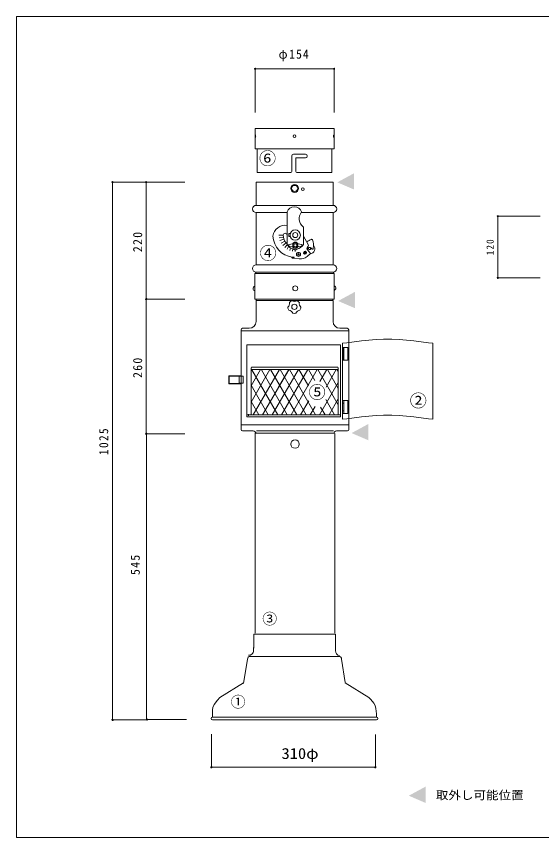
# Model space of a CAD drawing. Units: millimetres, scale not verified. Extents: x -1772 to 1508, y 1108 to 3412.
# Drawn here: x -1772 to -298, y 1108 to 3412 of the extents above; entities that cross this region are included whole.
import ezdxf
from ezdxf.enums import TextEntityAlignment as Align

# ---------------------------------------------------------------- set-up
doc = ezdxf.new("R2010")
doc.units = ezdxf.units.MM
doc.header["$LTSCALE"] = 7
doc.header["$PDMODE"] = 32
doc.header["$PDSIZE"] = 3.5
doc.layers.add('0-0', color=7, linetype='Continuous', lineweight=9)
doc.styles.add('ＭＳ ゴシック', font='')
doc.styles.get('ＭＳ ゴシック').set_extended_font_data('MS Gothic')

msp = doc.modelspace()

# ---------------------------------------------------------------- linework, layer by layer
at = {"layer": '0-0'}
for p, q in [((-1102.407, 3264.892), (-880.647, 3264.892)), ((-1102.407, 3264.892), (-1102.407, 3142.403)), ((-880.647, 3264.892), (-880.647, 3142.403)), ((-1102.407, 3097.651), (-880.647, 3097.651)), ((-1102.407, 3041.491), (-1102.407, 3097.651)), ((-880.647, 3097.651), (-880.647, 3041.491)), ((-1102.407, 3085.508), (-1102.407, 3069.109)), ((-1098.087, 3040.051), (-1100.967, 3040.051)), ((-1099.527, 3040.051), (-883.527, 3040.051)), ((-1095.972, 3039.758), (-1095.972, 2974.238)), ((-999.11, 2976.638), (-999.11, 3020.444)), ((-994.31, 3025.244), (-960.501, 3025.244)), ((-955.701, 3019.964), (-955.701, 3020.444)), ((-886.882, 3039.924), (-886.882, 2974.238)), ((-884.967, 3040.051), (-882.087, 3040.051)), ((-960.501, 3015.164), (-987.59, 3015.164)), ((-987.59, 2976.638), (-987.59, 3015.164)), ((-1001.51, 2974.238), (-1095.972, 2974.238)), ((-985.19, 2974.238), (-886.882, 2974.238)), ((-1502.449, 2946.808), (-1502.449, 1438.085)), ((-1502.449, 2946.808), (-1403.295, 2946.808)), ((-1407.906, 2946.808), (-1407.906, 2619.102)), ((-1407.906, 2946.808), (-1299.762, 2946.808)), ((-1099.302, 2881.864), (-1099.302, 2946.808)), ((-1099.302, 2946.808), (-883.302, 2946.808)), ((-883.302, 2881.864), (-883.302, 2946.808)), ((-881.862, 2881.864), (-1100.742, 2881.864)), ((-1099.302, 2714.824), (-1099.302, 2861.704)), ((-1013.473, 2861.704), (-1099.302, 2861.704)), ((-1012.484, 2771.936), (-1012.484, 2863.376)), ((-883.302, 2861.704), (-971.922, 2861.704)), ((-883.302, 2714.824), (-883.302, 2861.704)), ((-420.742, 2851.125), (-420.742, 2678.325)), ((-420.742, 2851.125), (-301.445, 2851.125)), ((-966.404, 2771.936), (-966.404, 2820.896)), ((-1023.274, 2798.576), (-1035.198, 2798.576)), ((-1022.76, 2792.702), (-1034.503, 2790.631)), ((-1007.444, 2794.616), (-1007.444, 2802.536)), ((-1003.288, 2802.536), (-1007.444, 2802.536)), ((-1003.288, 2794.616), (-1007.444, 2794.616)), ((-952.912, 2771.908), (-966.614, 2795.39)), ((-1021.233, 2787.006), (-1032.438, 2782.928)), ((-1018.741, 2781.661), (-1029.068, 2775.699)), ((-1015.359, 2776.831), (-1024.493, 2769.166)), ((-1012.192, 2771.466), (-1018.854, 2763.527)), ((-1008.021, 2766.399), (-1012.321, 2758.952)), ((-1007.435, 2767.694), (-996.644, 2766.254)), ((-971.452, 2767.694), (-982.244, 2766.254)), ((-956.328, 2763.073), (-953.225, 2767.09)), ((-1002.608, 2762.409), (-1005.092, 2755.582)), ((-996.271, 2759.855), (-997.389, 2753.517)), ((-989.444, 2756.096), (-989.444, 2752.822)), ((-982.493, 2743.548), (-982.435, 2744.987)), ((-981.055, 2743.491), (-982.493, 2743.548)), ((-980.997, 2744.929), (-982.435, 2744.987)), ((-981.112, 2742.052), (-981.055, 2743.491)), ((-979.674, 2741.994), (-981.112, 2742.052)), ((-980.997, 2744.929), (-980.939, 2746.368)), ((-979.5, 2746.31), (-980.939, 2746.368)), ((-979.674, 2741.994), (-979.616, 2743.433)), ((-978.177, 2743.375), (-979.616, 2743.433)), ((-979.558, 2744.871), (-979.5, 2746.31)), ((-978.119, 2744.814), (-979.558, 2744.871)), ((-978.177, 2743.375), (-978.119, 2744.814)), ((-956.371, 2738.31), (-946.713, 2746.664)), ((-949.721, 2750.142), (-956.177, 2757.606)), ((-946.713, 2746.664), (-949.721, 2750.142)), ((-942.754, 2759.697), (-944.772, 2762.029)), ((-999.582, 2736.434), (-992.804, 2736.742)), ((-999.516, 2734.995), (-999.582, 2736.434)), ((-998.216, 2733.642), (-998.061, 2735.061)), ((-978.351, 2731.463), (-998.216, 2733.642)), ((-1099.595, 2715.06), (-883.533, 2715.06)), ((-1102.638, 2619.102), (-1102.638, 2691.102)), ((-1009.302, 2694.664), (-1102.182, 2694.664)), ((-1100.008, 2690.738), (-1100.008, 2694.15)), ((-883.302, 2694.664), (-1009.302, 2694.664)), ((-881.715, 2691.08), (-881.715, 2694.754)), ((-420.742, 2678.325), (-301.445, 2678.325)), ((-420.742, 2678.325), (-301.445, 2678.325)), ((-1407.906, 2619.102), (-1299.762, 2619.102)), ((-1407.906, 2619.102), (-1407.906, 2241.219)), ((-880.366, 2619.102), (-1102.638, 2619.102)), ((-1099.593, 2556.064), (-1099.593, 2615.209)), ((-1099.593, 2615.209), (-883.302, 2615.209)), ((-1099.327, 2619.054), (-1099.327, 2615.154)), ((-884.29, 2618.68), (-884.29, 2615.68)), ((-883.302, 2556.064), (-883.302, 2615.209)), ((-883.302, 2601.664), (-883.302, 2554.146)), ((-1118.793, 2536.864), (-1137.462, 2536.864)), ((-864.102, 2536.864), (-843.702, 2536.864)), ((-1141.8, 2529.996), (-839.4, 2529.996)), ((-1141.782, 2253.184), (-1141.782, 2532.544)), ((-839.382, 2499.016), (-839.382, 2532.544)), ((-862.496, 2490.526), (-1125.399, 2490.526)), ((-1125.399, 2490.526), (-1125.399, 2288.926)), ((-862.496, 2490.526), (-862.496, 2288.926)), ((-856.683, 2494.787), (-856.683, 2281.667)), ((-839.382, 2285.896), (-839.382, 2499.016)), ((-603.243, 2494.787), (-603.243, 2281.667)), ((-856.376, 2447.42), (-856.376, 2483.42)), ((-856.376, 2476.22), (-853.496, 2476.22)), ((-853.496, 2483.42), (-853.496, 2447.42)), ((-853.496, 2454.62), (-856.376, 2454.62)), ((-841.976, 2447.42), (-856.376, 2447.42)), ((-1113.51, 2425.407), (-1113.51, 2293.822)), ((-1113.51, 2421.087), (-868.71, 2421.087)), ((-1060.617, 2421.087), (-1113.51, 2329.474)), ((-1087.221, 2421.087), (-1113.51, 2375.554)), ((-1111.527, 2420.452), (-1038.087, 2293.732)), ((-1110.63, 2428.287), (-871.59, 2428.287)), ((-1034.139, 2421.112), (-1107.579, 2294.392)), ((-1084.558, 2420.7), (-1012.558, 2293.98)), ((-1007.857, 2420.452), (-1081.297, 2293.732)), ((-1025.761, 2363.7), (-1058.893, 2421.087)), ((-1007.408, 2421.087), (-1037.095, 2369.669)), ((-958.812, 2293.822), (-1032.289, 2421.087)), ((-954.2, 2421.087), (-1027.676, 2293.822)), ((-980.804, 2421.087), (-1017.731, 2357.129)), ((-932.208, 2293.822), (-1005.685, 2421.087)), ((-927.596, 2421.087), (-1001.072, 2293.822)), ((-952.507, 2375.061), (-979.08, 2421.087)), ((-934.876, 2390.603), (-952.476, 2421.087)), ((-868.71, 2322.08), (-925.872, 2421.087)), ((-900.991, 2421.087), (-920.124, 2387.948)), ((-874.387, 2421.087), (-902.924, 2371.659)), ((-868.71, 2368.16), (-899.267, 2421.087)), ((-868.71, 2414.24), (-872.663, 2421.087)), ((-868.71, 2425.407), (-868.71, 2293.822)), ((-1176.296, 2383.069), (-1176.296, 2401.501)), ((-1175.144, 2383.069), (-1175.144, 2401.501)), ((-1173.992, 2403.805), (-1144.04, 2403.805)), ((-1173.992, 2402.653), (-1144.04, 2402.653)), ((-1146.87, 2402.133), (-1146.87, 2382.549)), ((-1135.35, 2402.133), (-1146.87, 2402.133)), ((-1135.35, 2402.133), (-1135.35, 2382.549)), ((-1173.992, 2381.917), (-1144.04, 2381.917)), ((-1173.992, 2380.765), (-1144.04, 2380.765)), ((-1146.87, 2382.549), (-1135.35, 2382.549)), ((-1065.23, 2293.822), (-1113.51, 2377.446)), ((-868.71, 2384.84), (-921.259, 2293.822)), ((-1017.731, 2357.129), (-1054.281, 2293.822)), ((-1037.095, 2369.669), (-1043.134, 2359.208)), ((-985.417, 2293.822), (-1025.761, 2363.7)), ((-1091.834, 2293.822), (-1113.51, 2331.366)), ((-951.681, 2333.289), (-974.468, 2293.822)), ((-878.999, 2293.822), (-903.983, 2337.095)), ((-868.71, 2338.76), (-894.655, 2293.822)), ((-856.427, 2333.918), (-842.027, 2333.918)), ((-856.427, 2297.918), (-856.427, 2333.918)), ((-853.547, 2333.918), (-853.547, 2297.918)), ((-842.027, 2333.918), (-842.027, 2297.918)), ((-933.988, 2317.856), (-947.863, 2293.822)), ((-905.604, 2293.822), (-918.435, 2316.046)), ((-856.427, 2326.718), (-853.547, 2326.718)), ((-853.547, 2305.118), (-856.427, 2305.118)), ((-1125.716, 2293.822), (-862.814, 2293.822)), ((-1125.399, 2288.926), (-862.496, 2288.926)), ((-1120.978, 2290.978), (-1120.978, 2296.201)), ((-842.027, 2297.918), (-856.427, 2297.918)), ((-839.382, 2251.864), (-839.382, 2285.896)), ((-839.382, 2266.144), (-1141.782, 2266.144)), ((-1407.906, 2241.219), (-1299.762, 2241.219)), ((-1406.887, 2239.058), (-1406.887, 1441.058)), ((-1107.222, 2248.864), (-1137.462, 2248.864)), ((-1011.04, 2242.565), (-1102.88, 2242.565)), ((-1101.63, 2241.651), (-1101.63, 1681.651)), ((-882.582, 2248.864), (-1098.582, 2248.864)), ((-878.879, 2242.565), (-1011.04, 2242.565)), ((-878.839, 2241.651), (-878.839, 1681.651)), ((-842.382, 2248.864), (-873.942, 2248.864)), ((-1106.029, 1678.804), (-876.575, 1678.804)), ((-1106.029, 1678.804), (-1106.029, 1639.266)), ((-879.719, 1678.804), (-876.726, 1678.804)), ((-876.575, 1639.917), (-876.575, 1678.804)), ((-1106.512, 1632.349), (-1106.512, 1640.925)), ((-876.575, 1631.341), (-876.575, 1639.917)), ((-1116.26, 1616.285), (-866.78, 1616.285)), ((-1135.254, 1540.028), (-1123.685, 1608.86)), ((-849.352, 1542.84), (-859.355, 1608.86)), ((-1201.497, 1500.736), (-1134.916, 1542.035)), ((-783.16, 1500.736), (-849.23, 1542.035)), ((-1502.449, 1438.085), (-1403.295, 1438.085)), ((-1406.887, 1439.529), (-1294.887, 1439.529)), ((-761.345, 1445.51), (-1221.695, 1445.51)), ((-991.52, 1438.085), (-1221.695, 1438.085)), ((-991.52, 1438.085), (-761.345, 1438.085)), ((-1224.652, 1306.711), (-1224.652, 1397.711)), ((-764.381, 1306.012), (-764.381, 1397.012)), ((-1224.927, 1305.333), (-764.577, 1305.333))]:
    msp.add_line(p, q, dxfattribs=at)
for points in [[(1507.589, 1107.97), (1507.589, 3411.97), (-1772.411, 3411.97)], [(-1772.411, 3411.97), (-1772.411, 1107.97), (1507.589, 1107.97)], [(-1007.435, 2767.694), (-1007.435, 2772.014), (-996.644, 2773.454)], [(-971.452, 2767.694), (-971.452, 2772.014), (-982.244, 2773.454)], [(-993.404, 2759.269), (-989.444, 2756.096), (-985.484, 2759.269)], [(-999.516, 2734.995), (-992.738, 2735.303), (-992.804, 2736.742)], [(-1102.638, 2691.102), (-880.366, 2691.102), (-880.366, 2619.102)], [(-856.683, 2494.787), (-844.752, 2496.409), (-824.18, 2499.122), (-803.609, 2501.601), (-783.038, 2503.699), (-762.466, 2505.268), (-741.895, 2506.159), (-729.963, 2506.307), (-718.032, 2506.159), (-697.46, 2505.268), (-676.889, 2503.699), (-656.318, 2501.601), (-635.746, 2499.122), (-615.175, 2496.409), (-603.243, 2494.787)], [(-856.376, 2483.42), (-841.976, 2483.42), (-841.976, 2447.42)], [(-856.683, 2281.667), (-844.752, 2283.289), (-824.18, 2286.002), (-803.609, 2288.481), (-783.038, 2290.579), (-762.466, 2292.148), (-741.895, 2293.039), (-729.963, 2293.187), (-718.032, 2293.039), (-697.46, 2292.148), (-676.889, 2290.579), (-656.318, 2288.481), (-635.746, 2286.002), (-615.175, 2283.289), (-603.243, 2281.667)], [(-1221.695, 1445.51), (-1222.22, 1453.215), (-1222.003, 1466.125), (-1220.577, 1473.177), (-1217.104, 1481.129), (-1207.83, 1493.741), (-1201.497, 1500.736)], [(-761.345, 1445.51), (-761.389, 1454.714), (-762.918, 1469.975), (-765.493, 1478.123), (-769.124, 1484.659), (-777.6, 1495.004), (-783.16, 1500.736)]]:
    msp.add_lwpolyline(points, dxfattribs=at)
msp.add_lwpolyline([(-964.699, 2752.05), (-966.116, 2747.969), (-963.29, 2744.701), (-959.047, 2745.515), (-957.63, 2749.596), (-960.456, 2752.864)], close=True, dxfattribs=at)
for centre, radius in [((-991.527, 3076.051), 3.6), ((-991.109, 2929.35), 11.04), ((-991.008, 2929.331), 8.64), ((-968.026, 2927.457), 3.84), ((-989.444, 2798.576), 14.4), ((-989.444, 2798.576), 7.2), ((-989.444, 2769.854), 7.2), ((-989.444, 2769.854), 4.32), ((-980.306, 2744.181), 5.76), ((-961.873, 2748.782), 2.16), ((-949.128, 2760.421), 3.6), ((-949.128, 2760.421), 2.88), ((-989.474, 2649.028), 7), ((-991.922, 2597.147), 7.56), ((-990.19, 2212.177), 12)]:
    msp.add_circle(centre, radius, dxfattribs=at)
for centre, radius, start, end in [((-1100.967, 3041.491), 1.44, 180, 270), ((-882.087, 3041.491), 1.44, 270, 0), ((-994.31, 3020.444), 4.8, 90, 180), ((-960.501, 3020.444), 4.8, 0, 90), ((-960.501, 3019.964), 4.8, 270, 0), ((-1001.51, 2976.638), 2.4, 270, 0), ((-985.19, 2976.638), 2.4, 180, 270), ((-1099.302, 2871.784), 10.08, 90, 270), ((-883.302, 2871.784), 10.08, 270, 90), ((-992.041, 2856.066), 21.71, 19.67743, 160.32256), ((-949.814, 2844.483), 28.836, 139.06517, 234.87869), ((-1017.657, 2791.545), 34.622, 81.40654, 172.99953), ((-989.444, 2798.576), 62.64, 182.57289, 262.23984), ((-989.444, 2798.576), 33.84, 180.51668, 227.08981), ((-1017.883, 2798.271), 5.399, 90, 181.22952), ((-1017.883, 2798.271), 5.399, 3.23477, 90), ((-989.444, 2785.936), 26.96, 211.28448, 261.55359), ((-989.444, 2769.854), 8.64, 90, 156.05156), ((-989.444, 2769.854), 8.64, 203.94843, 336.05156), ((-989.444, 2769.854), 8.64, 23.94843, 90), ((-989.444, 2785.936), 26.96, 278.4464, 328.7155), ((-926.714, 2736.729), 52.426, 109.2178, 125.62424), ((-956.644, 2769.731), 4.32, 322.30957, 30.26373), ((-949.128, 2760.421), 14.4, 277.19296, 41.19754), ((-949.128, 2758.261), 28.44, 73.48132, 80.26373), ((-942.889, 2784.407), 2.16, 80.26373, 119.82397), ((-942.889, 2784.407), 2.16, 358.37778, 80.26373), ((-987.129, 2769.378), 48.839, 350.44992, 19.28555), ((-952.91, 2760.432), 4.32, 142.30957, 220.8582), ((-949.128, 2758.261), 5.76, 45, 220.8582), ((-941.121, 2761.11), 2.16, 220.8582, 4.3978), ((-975.212, 2760.092), 28.8, 263.74202, 310.8582), ((-1099.302, 2704.744), 10.08, 90, 270), ((-883.302, 2704.744), 10.08, 270, 90), ((-1101.077, 2648.592), 7, 104.93142, 258.69007), ((-882.666, 2649.464), 7, 288.43495, 70.34618), ((-1019.655, 2606.157), 14.04, 312.17187, 11.82813), ((-991.922, 2597.147), 18.36, 112.35627, 139.64373), ((-991.922, 2626.307), 14.04, 240.17187, 299.82813), ((-991.922, 2597.147), 18.36, 40.35627, 67.64373), ((-964.19, 2606.157), 14.04, 168.17187, 227.82813), ((-991.922, 2597.147), 18.36, 184.35627, 211.64373), ((-1009.062, 2573.556), 14.04, 24.17187, 83.82813), ((-974.783, 2573.556), 14.04, 96.17187, 155.82813), ((-991.976, 2597.147), 18.36, 328.35627, 355.64373), ((-991.922, 2597.147), 18.36, 328.35627, 355.64373), ((-991.922, 2597.147), 18.36, 256.35627, 283.64373), ((-1137.462, 2532.544), 4.32, 90, 180), ((-1118.793, 2556.064), 19.2, 270, 0), ((-864.102, 2556.064), 19.2, 180, 270), ((-843.702, 2532.544), 4.32, 0, 90), ((-1110.63, 2425.407), 2.88, 90, 180), ((-871.59, 2425.407), 2.88, 0, 90), ((-1173.992, 2401.501), 2.304, 90, 180), ((-1173.992, 2401.501), 1.152, 90, 180), ((-1144.04, 2401.501), 2.304, 15.93796, 90), ((-1144.04, 2401.501), 1.152, 33.31165, 90), ((-1173.992, 2383.069), 2.304, 180, 270), ((-1173.992, 2383.069), 1.152, 180, 270), ((-1144.04, 2383.069), 1.152, 270, 333.20451), ((-1144.04, 2383.069), 2.304, 270, 346.97339), ((-1137.462, 2253.184), 4.32, 180, 270), ((-1107.222, 2241.664), 7.2, 0, 90), ((-873.942, 2241.664), 7.2, 90, 180), ((-842.382, 2251.864), 3, 270, 0), ((-1116.26, 1608.86), 7.425, 90, 180), ((-1119.859, 1632.928), 13.377, 265.66863, 357.02052), ((-863.238, 1631.823), 13.377, 176.02062, 262.33952), ((-866.78, 1608.86), 7.425, 0, 90), ((-1221.695, 1441.798), 3.712, 90, 270), ((-761.345, 1441.798), 3.712, 270, 90)]:
    msp.add_arc(centre, radius, start, end, dxfattribs=at)
for centre, start_param, end_param in [((-1102.407, 3076.051), 3.14159265, 6.28318531), ((-880.647, 3076.051), 0, 3.14159265)]:
    msp.add_ellipse(centre, major_axis=(0, 3.744), ratio=0.5, start_param=start_param, end_param=end_param, dxfattribs=at)
for p in [(-1102.407, 3264.892), (-880.647, 3264.892), (-1502.449, 2946.808), (-1407.906, 2946.808), (-420.742, 2851.125), (-420.742, 2678.325), (-1407.906, 2619.102), (-1407.906, 2241.219), (-1502.449, 1438.085), (-1406.362, 1439.529), (-1224.927, 1305.333), (-764.577, 1305.333)]:
    msp.add_point(p, dxfattribs=at)
for points in [[(-871.39, 2946.467), (-824.446, 2971.96), (-824.446, 2926.259)], [(-869.029, 2613.592), (-822.085, 2639.085), (-822.085, 2593.384)], [(-831.256, 2242.944), (-784.312, 2268.437), (-784.312, 2222.737)], [(-670.721, 1225.434), (-623.777, 1250.927), (-623.777, 1205.226)]]:
    msp.add_solid(points, dxfattribs=at)

# ---------------------------------------------------------------- texts
at = {"layer": '0-0', "style": 'ＭＳ ゴシック'}
for s, height, p in [('⑥', 35.19, (-1091.266, 2985.435)), ('④', 35.19, (-1089.611, 2719.491)), ('⑤', 35.19, (-952.145, 2329.339)), ('②', 35.19, (-668.073, 2305.677)), ('③', 30.79, (-1082.254, 1697.201)), ('①', 30.79, (-1170.889, 1464.124))]:
    msp.add_text(s, height=height, dxfattribs=at).set_placement(p, align=Align.BOTTOM_LEFT)
at = {"layer": '0-0', "style": 'ＭＳ ゴシック', "width": 1.1}
for s, height, p in [('310φ', 30.79, (-1028.002, 1319.333)), ('取外し可能位置', 23.46, (-594.606, 1208.153))]:
    msp.add_text(s, height=height, dxfattribs=at).set_placement(p, align=Align.BOTTOM_LEFT)
at = {"layer": '0-0', "insert": (-1036.23, 3286.39), "char_height": 25.66, "attachment_point": 7, "style": 'ＭＳ ゴシック'}
msp.add_mtext('\\T1.17;\\W0.95;φ154', dxfattribs=at)
at = {"layer": '0-0', "attachment_point": 7, "rotation": 90, "style": 'ＭＳ ゴシック'}
for s, insert, char_height in [('\\T1.21;\\W0.95;220', (-1418.941, 2750.66), 25.66), ('\\T1.27;\\W0.9;120', (-431.942, 2741.975), 20.53), ('\\T1.21;\\W0.95;260', (-1418.941, 2397.539), 25.66), ('\\T1.25;\\W0.9;1025', (-1514.254, 2181.453), 25.66), ('\\T1.21;\\W0.95;545', (-1425.628, 1844.671), 25.66)]:
    msp.add_mtext(s, dxfattribs=dict(at, insert=insert, char_height=char_height))

doc.saveas('drawing.dxf')
